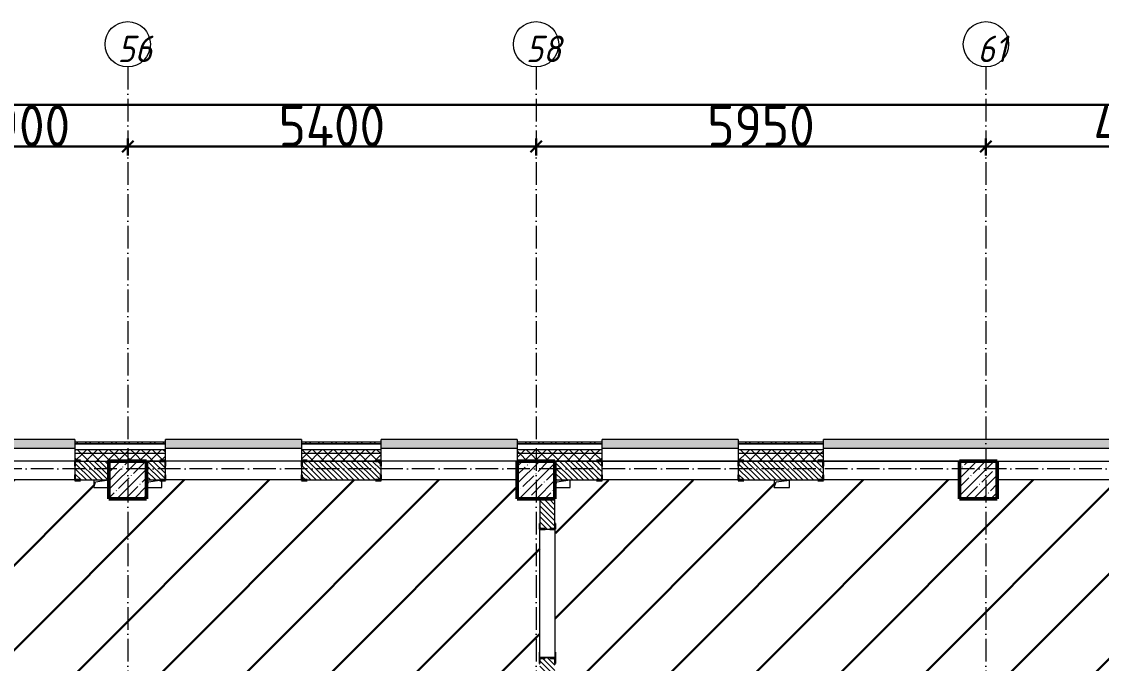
# Model space of a CAD drawing. Header units: millimetres. Extents: x -17017 to 628417, y -109036 to 199237.
# Drawn here: x 360118 to 374398, y -3857 to 4629 of the extents above; entities that cross this region are included whole.
import ezdxf

# ---------------------------------------------------------------- set-up
doc = ezdxf.new("R2010")
doc.units = ezdxf.units.MM
doc.linetypes.add('50_200_ШТРИХ_1Т_ш5_п1_п1_', pattern=[700, 500, -100, 0, -100])
for name, color, linetype, lineweight in [('A-____-____-DIMS', 7, 'Continuous', 9), ('A-GENM-____-MCUT', 7, 'Continuous', 25), ('A-GENM-____-OTLN', 7, 'Continuous', 9), ('A-GENM-____-OTLN-1', 7, 'Continuous', 25), ('A-GLAZ-____-OTLN', 7, 'Continuous', 9), ('A-WALL-____-MCUT', 7, 'Continuous', 13), ('A-WALL-____-MCUT-1', 7, 'Continuous', 9), ('A-WALL-____-OTLN', 7, 'Continuous', 9), ('A-WALL-____-PATT-1', 7, 'Continuous', 9), ('A-WALL-FNSH-MCUT-1', 7, 'Continuous', 9), ('I-WALL-____-OTLN', 7, 'Continuous', 9), ('S-COLS-____-MCUT', 7, 'Continuous', 50), ('S-COLS-____-OTLN', 7, 'Continuous', 9), ('S-GRID-____-IDEN', 7, 'Continuous', 9), ('S-GRID-____-OTLN-1', 7, '50_200_ШТРИХ_1Т_ш5_п1_п1_', 9), ('стяжа', 7, 'Continuous', 30)]:
    doc.layers.add(name, color=color, linetype=linetype, lineweight=lineweight)
doc.layers.add('A-GLAZ-____-OTLN-1', color=7, linetype='Continuous', lineweight=9, true_color=0xc0c0c0)
doc.styles.add('ISOCPEUR_I_9', font='isocpeui.ttf', dxfattribs={"width": 0.9, "height": 250})
doc.styles.add('СПДС', font='isocpeur.ttf', dxfattribs={"width": 0.9})
doc.dimstyles.new('ISO-2_5_0_9К_БОЛЬШОЙ_ОСИ', dxfattribs={"dimscale": 304.8, "dimtxt": 248.995294, "dimasz": 0.492126, "dimexe": 0.393701, "dimexo": 0, "dimgap": 0, "dimtad": 1, "dimdec": 0, "dimzin": 0, "dimdsep": 46, "dimtxsty": 'ISOCPEUR_I_9', "dimblk1": 'OBLIQUE', "dimblk2": 'OBLIQUE', "dimsah": 1, "dimcen": 0.09, "dimdle": 0.393701, "dimazin": 0, "dimtfac": 1, "dimtdec": 4, "dimtix": 1, "dimtmove": 0, "dimatfit": 3, "dimfxl": 1, "dimtvp": 1, "dimtolj": 1, "dimtzin": 0, "dimarcsym": 2})
doc.dimstyles.new('ISO-2_5_0_9К_БОЛЬШОЙ_ОСИ_2', dxfattribs={"dimscale": 304.8, "dimtxt": 248.995294, "dimasz": 0.492126, "dimexe": 0.393701, "dimexo": 0, "dimgap": 0, "dimtad": 1, "dimdec": 0, "dimzin": 0, "dimdsep": 46, "dimtxsty": 'ISOCPEUR_I_9', "dimblk1": 'OBLIQUE', "dimblk2": 'OBLIQUE', "dimsah": 1, "dimcen": 0.09, "dimdle": 0.393701, "dimazin": 0, "dimtfac": 1, "dimtdec": 4, "dimtix": 1, "dimtmove": 2, "dimatfit": 3, "dimfxl": 1, "dimtvp": 1, "dimtolj": 1, "dimtzin": 0, "dimarcsym": 2})
pattern_1 = [(45, (283770.71, -86863.46), (-70.71068, 70.71068), []), (135, (283770.71, -86863.46), (-70.71068, -70.71068), [])]
pattern_2 = [(135, (283770.707, -86863.456), (-35.35534, -35.35534), [])]

# ---------------------------------------------------------------- blocks, each defined once
blk = doc.blocks.new('BSC_Колонна _Прямоугольная - 500х500-V40-АР1_План отверстий 3 этажа в осях 1-64_Ю-ЯЯ')
at = {"layer": 'S-COLS-____-OTLN'}
h = blk.add_hatch(dxfattribs=at)
h.set_pattern_fill('FP_48', color=256, style=0, pattern_type=2)
h.set_pattern_definition([(45, (-89000, -85431.04), (-114.04925, 114.04925), []), (45, (-88885.95, -85431.04), (-114.04925, 114.04925), [201.613, -40.323, 3.353, -36.97])])
h.paths.add_polyline_path([(-250, -250), (250, -250), (250, 250), (-250, 250)], flags=0)
at = {"layer": 'S-COLS-____-MCUT'}
for p, q in [((250, 250), (-250, 250)), ((-250, 250), (-250, -250)), ((250, -250), (250, 250)), ((-250, -250), (250, -250))]:
    blk.add_line(p, q, dxfattribs=at)
blk = doc.blocks.new('BSC_Колонна _Прямоугольная - 500х500-V41-АР1_План отверстий 3 этажа в осях 1-64_Ю-ЯЯ')
at = {"layer": 'S-COLS-____-OTLN'}
h = blk.add_hatch(dxfattribs=at)
h.set_pattern_fill('FP_49', color=256, style=0, pattern_type=2)
h.set_pattern_definition([(45, (-83150, -85431.04), (-114.04925, 114.04925), []), (45, (-83035.95, -85431.04), (-114.04925, 114.04925), [201.613, -40.323, 3.353, -36.97])])
h.paths.add_polyline_path([(-250, -250), (250, -250), (250, 250), (-250, 250)], flags=0)
at = {"layer": 'S-COLS-____-MCUT'}
for p, q in [((250, 250), (-250, 250)), ((-250, 250), (-250, -250)), ((250, -250), (250, 250)), ((-250, -250), (250, -250))]:
    blk.add_line(p, q, dxfattribs=at)
blk = doc.blocks.new('BSC_Колонна _Прямоугольная - 500х500-V43-АР1_План отверстий 3 этажа в осях 1-64_Ю-ЯЯ')
at = {"layer": 'S-COLS-____-OTLN'}
h = blk.add_hatch(dxfattribs=at)
h.set_pattern_fill('FP_51', color=256, style=0, pattern_type=2)
h.set_pattern_definition([(45, (-77750, -85431.04), (-114.04925, 114.04925), []), (45, (-77635.95, -85431.04), (-114.04925, 114.04925), [201.613, -40.323, 3.353, -36.97])])
h.paths.add_polyline_path([(-250, -250), (250, -250), (250, 250), (-250, 250)], flags=0)
at = {"layer": 'S-COLS-____-MCUT'}
for p, q in [((250, 250), (-250, 250)), ((-250, 250), (-250, -250)), ((250, -250), (250, 250)), ((-250, -250), (250, -250))]:
    blk.add_line(p, q, dxfattribs=at)
blk = doc.blocks.new('Фахверк_СКБ_Уголок - 250_2700-27497298-АР1_План отверстий 3 этажа в осях 1-64_Ю-ЯЯ')
at = {"layer": 'A-GENM-____-MCUT'}
for p, q in [((200, 181), (125, 181)), ((125, 181), (125, 106)), ((131, 106), (131, 175)), ((131, 175), (200, 175)), ((200, 175), (200, 181)), ((125, 106), (131, 106)), ((131, -6), (125, -6)), ((125, -6), (125, -81)), ((125, -81), (200, -81)), ((131, -75), (131, -6)), ((200, -75), (131, -75)), ((200, -81), (200, -75))]:
    blk.add_line(p, q, dxfattribs=at)
blk = doc.blocks.new('154_Стойка_СКБ_Уголок - СМ-2480_200-28346303-АР1_План отверстий 3 этажа в осях 1-64_Ю-ЯЯ')
at = {"layer": 'A-GENM-____-MCUT'}
for p, q in [((125, 156), (125, 81)), ((200, 156), (125, 156)), ((131, 81), (131, 150)), ((131, 150), (200, 150)), ((200, 150), (200, 156)), ((125, 81), (131, 81)), ((131, 19), (125, 19)), ((125, 19), (125, -56)), ((131, -50), (131, 19)), ((125, -56), (200, -56)), ((200, -50), (131, -50)), ((200, -56), (200, -50))]:
    blk.add_line(p, q, dxfattribs=at)
blk = doc.blocks.new('Стойка_Влож_Полоса боковая - Полоса-V164-АР1_План отверстий 3 этажа в осях 1-64_Ю-ЯЯ')
at = {"layer": 'A-GENM-____-OTLN'}
for p, q in [((-5, 60), (0, 60)), ((-5, -60), (-5, 60)), ((0, 31), (0, -31)), ((0, -60), (-5, -60))]:
    blk.add_line(p, q, dxfattribs=at)
blk = doc.blocks.new('Стойка_Влож_Уголок_Опорный - Уголок-28213941-АР1_План отверстий 3 этажа в осях 1-64_Ю-ЯЯ')
at = {"layer": 'A-GENM-____-OTLN'}
for p, q in [((-212, -6), (-212, 0)), ((0, 0), (0, -6)), ((-212, -75), (-212, -6)), ((-212, -6), (-206, -6)), ((-212, -75), (-206, -75)), ((-6, -6), (0, -6)), ((-6, -75), (0, -75)), ((0, -6), (0, -75))]:
    blk.add_line(p, q, dxfattribs=at)
blk = doc.blocks.new('Фахверк_СКБ_Уголок - 200_3960-28268576-АР1_План отверстий 3 этажа в осях 1-64_Ю-ЯЯ')
at = {"layer": 'A-GENM-____-MCUT'}
for p, q in [((200, 156), (125, 156)), ((125, 156), (125, 81)), ((131, 81), (131, 150)), ((131, 150), (200, 150)), ((200, 150), (200, 156)), ((125, 81), (131, 81)), ((131, 19), (125, 19)), ((125, 19), (125, -56)), ((131, -50), (131, 19)), ((125, -56), (200, -56)), ((200, -50), (131, -50)), ((200, -56), (200, -50))]:
    blk.add_line(p, q, dxfattribs=at)
blk = doc.blocks.new('AR_Отверстие прямоугольное _в плите_ - AR_Отверстие прямоугольное _в плите_-30510712-АР1_План отверстий 3 этажа в осях 1-64_Ю-ЯЯ')
at = {"layer": 'A-GENM-____-OTLN'}
for p, q in [((-100, 50), (-100, -50)), ((-100, -50), (-75, 25)), ((-75, 25), (100, 50)), ((-100, -50), (100, -50))]:
    blk.add_line(p, q, dxfattribs=at)
blk = doc.blocks.new('AR_Отверстие прямоугольное _в плите_ - AR_Отверстие прямоугольное _в плите_-V175-АР1_План отверстий 3 этажа в осях 1-64_Ю-ЯЯ')
at = {"layer": 'A-GENM-____-OTLN'}
for p, q in [((-100, -50), (-75, 25)), ((-75, 25), (100, 50)), ((100, -50), (100, 50)), ((-100, -50), (100, -50))]:
    blk.add_line(p, q, dxfattribs=at)
blk = doc.blocks.new('AR_Отверстие прямоугольное _в плите_ - AR_Отверстие прямоугольное _в плите_-V181-АР1_План отверстий 3 этажа в осях 1-64_Ю-ЯЯ')
at = {"layer": 'A-GENM-____-OTLN'}
for p, q in [((-100, -50), (-75, 25)), ((-75, 25), (75, 46)), ((100, -50), (100, 44)), ((-100, -50), (100, -50))]:
    blk.add_line(p, q, dxfattribs=at)
blk = doc.blocks.new('AR_Отверстие прямоугольное _в плите_ - AR_Отверстие прямоугольное _в плите_-V182-АР1_План отверстий 3 этажа в осях 1-64_Ю-ЯЯ')
at = {"layer": 'A-GENM-____-OTLN'}
for p, q in [((100, 50), (-100, 50)), ((-100, 50), (-100, -50)), ((-100, -50), (-75, 25)), ((-75, 25), (100, 50)), ((100, -50), (100, 50)), ((-100, -50), (100, -50))]:
    blk.add_line(p, q, dxfattribs=at)
blk = doc.blocks.new('Отлив_СКБ - Отлив витража_120_НВФ-31885689-АР1_План отверстий 3 этажа в осях 1-64_Ю-ЯЯ')
at = {"layer": 'A-GLAZ-____-OTLN-1'}
for points in [[(1800, 2), (1800, 120), (0, 120), (0, 2), (737, 2)], [(1800, 0), (1800, 2), (0, 2), (0, 0), (737, 0)]]:
    blk.add_hatch(color=256, dxfattribs=at).paths.add_polyline_path(points, flags=0)
at = {"layer": 'A-GLAZ-____-OTLN'}
for p, q in [((0, 83), (0, 120)), ((1800, 120), (0, 120)), ((0, 2), (1800, 2)), ((1800, 120), (1800, 83)), ((1800, 0), (0, 0))]:
    blk.add_line(p, q, dxfattribs=at)
blk = doc.blocks.new('Отлив_СКБ - Отлив витража_120_НВФ-31886035-АР1_План отверстий 3 этажа в осях 1-64_Ю-ЯЯ')
at = {"layer": 'A-GLAZ-____-OTLN-1'}
for points in [[(4800, 2), (4800, 120), (0, 120), (0, 2), (1409, 2)], [(4800, 0), (4800, 2), (0, 2), (0, 0), (1409, 0)]]:
    blk.add_hatch(color=256, dxfattribs=at).paths.add_polyline_path(points, flags=0)
at = {"layer": 'A-GLAZ-____-OTLN'}
for p, q in [((0, 83), (0, 120)), ((4800, 120), (0, 120)), ((0, 2), (4800, 2)), ((4800, 120), (4800, 83)), ((4800, 0), (0, 0))]:
    blk.add_line(p, q, dxfattribs=at)
blk = doc.blocks.new('Ось сетки - Круг_Ø6_00__ISO-2_5_0_9K_-25732049-АР1_План отверстий 3 этажа в осях 1-64_Ю-ЯЯ')
at = {"layer": 'S-GRID-____-IDEN'}
blk.add_circle((0, 0), 3, dxfattribs=at)
blk = doc.blocks.new('_Oblique')
at = {"color": 0, "linetype": 'ByBlock', "lineweight": -2}
blk.add_line((-0.5, -0.5), (0.5, 0.5), dxfattribs=at)
blk = doc.blocks.new('*D2847')
at = {"layer": 'A-____-____-DIMS', "color": 0, "lineweight": -2, "transparency": 16777216}
for p, q in [((358621, 3083), (358621, 2857)), ((361521, 3083), (361521, 2857)), ((358501, 2977), (361641, 2977))]:
    blk.add_line(p, q, dxfattribs=at)
at = {"layer": 'Defpoints', "color": 0, "transparency": 16777216}
for p in [(358621, 3083), (361521, 3083), (361521, 2977)]:
    blk.add_point(p, dxfattribs=at)
at = {"layer": 'A-____-____-DIMS', "color": 0, "lineweight": -2, "transparency": 16777216, "xscale": 150, "yscale": 150, "zscale": 150, "rotation": 180}
blk.add_blockref('_Oblique', (358621, 2977), dxfattribs=at)
at = {"layer": 'A-____-____-DIMS', "color": 0, "lineweight": -2, "transparency": 16777216, "xscale": 150, "yscale": 150, "zscale": 150}
blk.add_blockref('_Oblique', (361521, 2977), dxfattribs=at)
at = {"layer": 'A-____-____-DIMS', "color": 0, "transparency": 16777216, "insert": (360071, 3251), "char_height": 548.6, "attachment_point": 5, "style": 'СПДС'}
blk.add_mtext('\\A1;2900', dxfattribs=at)
blk = doc.blocks.new('*D2848')
at = {"layer": 'A-____-____-DIMS', "color": 0, "lineweight": -2, "transparency": 16777216}
for p, q in [((361521, 3083), (361521, 2857)), ((366921, 3083), (366921, 2857)), ((361401, 2977), (367041, 2977))]:
    blk.add_line(p, q, dxfattribs=at)
at = {"layer": 'Defpoints', "color": 0, "transparency": 16777216}
for p in [(361521, 3083), (366921, 3083), (366921, 2977)]:
    blk.add_point(p, dxfattribs=at)
at = {"layer": 'A-____-____-DIMS', "color": 0, "lineweight": -2, "transparency": 16777216, "xscale": 150, "yscale": 150, "zscale": 150, "rotation": 180}
blk.add_blockref('_Oblique', (361521, 2977), dxfattribs=at)
at = {"layer": 'A-____-____-DIMS', "color": 0, "lineweight": -2, "transparency": 16777216, "xscale": 150, "yscale": 150, "zscale": 150}
blk.add_blockref('_Oblique', (366921, 2977), dxfattribs=at)
at = {"layer": 'A-____-____-DIMS', "color": 0, "transparency": 16777216, "insert": (364221, 3251), "char_height": 548.6, "attachment_point": 5, "style": 'СПДС'}
blk.add_mtext('\\A1;5400', dxfattribs=at)
blk = doc.blocks.new('*D2849')
at = {"layer": 'A-____-____-DIMS', "color": 0, "lineweight": -2, "transparency": 16777216}
for p, q in [((366921, 3083), (366921, 2857)), ((372871, 3083), (372871, 2857)), ((366801, 2977), (372991, 2977))]:
    blk.add_line(p, q, dxfattribs=at)
at = {"layer": 'Defpoints', "color": 0, "transparency": 16777216}
for p in [(366921, 3083), (372871, 3083), (372871, 2977)]:
    blk.add_point(p, dxfattribs=at)
at = {"layer": 'A-____-____-DIMS', "color": 0, "lineweight": -2, "transparency": 16777216, "xscale": 150, "yscale": 150, "zscale": 150, "rotation": 180}
blk.add_blockref('_Oblique', (366921, 2977), dxfattribs=at)
at = {"layer": 'A-____-____-DIMS', "color": 0, "lineweight": -2, "transparency": 16777216, "xscale": 150, "yscale": 150, "zscale": 150}
blk.add_blockref('_Oblique', (372871, 2977), dxfattribs=at)
at = {"layer": 'A-____-____-DIMS', "color": 0, "transparency": 16777216, "insert": (369896, 3251), "char_height": 548.6, "attachment_point": 5, "style": 'СПДС'}
blk.add_mtext('\\A1;5950', dxfattribs=at)
blk = doc.blocks.new('*D2850')
at = {"layer": 'A-____-____-DIMS', "color": 0, "lineweight": -2, "transparency": 16777216}
for p, q in [((372871, 3083), (372871, 2857)), ((377121, 3083), (377121, 2857)), ((372751, 2977), (377241, 2977))]:
    blk.add_line(p, q, dxfattribs=at)
at = {"layer": 'Defpoints', "color": 0, "transparency": 16777216}
for p in [(372871, 3083), (377121, 3083), (377121, 2977)]:
    blk.add_point(p, dxfattribs=at)
at = {"layer": 'A-____-____-DIMS', "color": 0, "lineweight": -2, "transparency": 16777216, "xscale": 150, "yscale": 150, "zscale": 150, "rotation": 180}
blk.add_blockref('_Oblique', (372871, 2977), dxfattribs=at)
at = {"layer": 'A-____-____-DIMS', "color": 0, "lineweight": -2, "transparency": 16777216, "xscale": 150, "yscale": 150, "zscale": 150}
blk.add_blockref('_Oblique', (377121, 2977), dxfattribs=at)
at = {"layer": 'A-____-____-DIMS', "color": 0, "transparency": 16777216, "insert": (374996, 3251), "char_height": 548.6, "attachment_point": 5, "style": 'СПДС'}
blk.add_mtext('\\A1;4250', dxfattribs=at)
blk = doc.blocks.new('*D2853')
at = {"layer": 'A-____-____-DIMS', "color": 0, "lineweight": -2, "transparency": 16777216}
for p, q in [((281421, 3635), (281421, 3409)), ((384921, 3635), (384921, 3409)), ((281301, 3529), (332155, 3529)), ((385041, 3529), (334032, 3529))]:
    blk.add_line(p, q, dxfattribs=at)
at = {"layer": 'Defpoints', "color": 0, "transparency": 16777216}
for p in [(281421, 3635), (384921, 3635), (384921, 3529)]:
    blk.add_point(p, dxfattribs=at)
at = {"layer": 'A-____-____-DIMS', "color": 0, "lineweight": -2, "transparency": 16777216, "xscale": 150, "yscale": 150, "zscale": 150, "rotation": 180}
blk.add_blockref('_Oblique', (281421, 3529), dxfattribs=at)
at = {"layer": 'A-____-____-DIMS', "color": 0, "lineweight": -2, "transparency": 16777216, "xscale": 150, "yscale": 150, "zscale": 150}
blk.add_blockref('_Oblique', (384921, 3529), dxfattribs=at)
at = {"layer": 'A-____-____-DIMS', "color": 0, "transparency": 16777216, "insert": (332155, 4055), "char_height": 548.6, "attachment_point": 1, "line_spacing_factor": 1.149209, "style": 'СПДС'}
blk.add_mtext('\\A1;103500', dxfattribs=at)
blk = doc.blocks.new('3эт')
at = {"layer": 'S-GRID-____-OTLN-1', "color": 251, "ltscale": 0.6, "true_color": 0x636466}
for p, q in [((361520.7, 4029.4), (361520.7, -46882.4)), ((366920.7, 4029.4), (366920.7, -46882.4)), ((372870.7, 4029.4), (372870.7, -46882.4)), ((387845.1, -1282.4), (279101.9, -1282.4))]:
    blk.add_line(p, q, dxfattribs=at)
at = {"layer": 'S-GRID-____-IDEN', "xscale": 99.99999999999993, "yscale": 99.99999999999993, "zscale": 99.99999999999993, "rotation": 180}
for p in [(361520.7, 4329.4), (366920.7, 4329.4), (372870.7, 4329.4)]:
    blk.add_blockref('Ось сетки - Круг_Ø6_00__ISO-2_5_0_9K_-25732049-АР1_План отверстий 3 этажа в осях 1-64_Ю-ЯЯ', p, dxfattribs=at)
at = {"layer": 'S-GRID-____-IDEN', "char_height": 350, "attachment_point": 1, "style": 'ISOCPEUR_I_9'}
for s, insert, width in [('56', (361386.3, 4443.3), 404.05), ('58', (366786.3, 4443.3), 404.05), ('61', (372760.2, 4443.3), 346.329)]:
    blk.add_mtext(s, dxfattribs=dict(at, insert=insert, width=width))
at = {"layer": 'A-____-____-DIMS'}
dim = blk.add_linear_dim(base=(384920.7, 3529.2), p1=(281420.7, 3635.3), p2=(384920.7, 3635.3), dimstyle='ISO-2_5_0_9К_БОЛЬШОЙ_ОСИ_2', override={"dimtxt": 1.8, "dimpost": '<>', "dimtxsty": 'СПДС', "dimfxl": 103500}, dxfattribs=at)
dim.commit()
dim.dimension.update_dxf_attribs({"geometry": '*D2853', "text_midpoint": (333093.6, 3689.2), "dimtype": 160})
for base, p1, p2, override, picture, middle in [((361520.7, 2977), (358620.7, 3083.1), (361520.7, 3083.1), {"dimtxt": 1.8, "dimpost": '<>', "dimtxsty": 'СПДС', "dimfxl": 2900}, '*D2847', (360070.7, 3251.3)), ((366920.7, 2977), (361520.7, 3083.1), (366920.7, 3083.1), {"dimtxt": 1.8, "dimpost": '<>', "dimtxsty": 'СПДС', "dimfxl": 5400}, '*D2848', (364220.7, 3251.3)), ((372870.7, 2977), (366920.7, 3083.1), (372870.7, 3083.1), {"dimtxt": 1.8, "dimpost": '<>', "dimtxsty": 'СПДС', "dimfxl": 5950}, '*D2849', (369895.7, 3251.3)), ((377120.7, 2977), (372870.7, 3083.1), (377120.7, 3083.1), {"dimtxt": 1.8, "dimpost": '<>', "dimtxsty": 'СПДС', "dimfxl": 4250}, '*D2850', (374995.7, 3251.3))]:
    dim = blk.add_linear_dim(base=base, p1=p1, p2=p2, dimstyle='ISO-2_5_0_9К_БОЛЬШОЙ_ОСИ', override=override, dxfattribs=at)
    dim.commit()
    dim.dimension.update_dxf_attribs({"geometry": picture, "text_midpoint": middle})

msp = doc.modelspace()

# ---------------------------------------------------------------- hatches: boundary and pattern name
at = {"layer": 'A-WALL-____-PATT-1'}
h = msp.add_hatch(dxfattribs=at)
h.set_pattern_fill('FP_6', color=256, style=0, pattern_type=2)
h.set_pattern_definition([(45, (283770.71, -86863.46), (-85.53659, 85.53659), []), (45, (283827.73, -86863.46), (-85.53659, 85.53659), [])])
h.paths.add_polyline_path([(369596, -952), (370721, -952), (370721, -932), (369596, -932)], flags=0)
h.paths.add_polyline_path([(364176, -952), (364871, -952), (364871, -932), (363821, -932), (363821, -952)], flags=0)
h.paths.add_polyline_path([(366828, -952), (367796, -952), (367796, -932), (366671, -932), (366671, -952)], flags=0)
h.paths.add_polyline_path([(360821, -952), (362021, -952), (362021, -932), (360821, -932)], flags=0)
h.paths.add_polyline_path([(358506, -952), (359021, -952), (359021, -932), (358506, -932)], flags=0)
h = msp.add_hatch(dxfattribs=at)
h.set_pattern_fill('FP_4', color=256, style=0, pattern_type=2)
h.set_pattern_definition(pattern_1)
h.paths.add_polyline_path([(385251, -1082), (385251, -1032), (378271, -1032), (378271, -1082), (382735, -1082)], flags=0)
h.paths.add_polyline_path([(377271, -1082), (377271, -1032), (375521, -1032), (375521, -1082), (375665, -1082)], flags=0)
h.paths.add_polyline_path([(369596, -1082), (370721, -1082), (370721, -1032), (369596, -1032)], flags=0)
h.paths.add_polyline_path([(367796, -1082), (367796, -1032), (366671, -1032), (366671, -1082), (367711, -1082)], flags=0)
h.paths.add_polyline_path([(364176, -1082), (364871, -1082), (364871, -1032), (363821, -1032), (363821, -1082)], flags=0)
h.paths.add_polyline_path([(360821, -1082), (362021, -1082), (362021, -1032), (360821, -1032)], flags=0)
h.paths.add_polyline_path([(359021, -1082), (359021, -1032), (355471, -1032), (355471, -1082), (357990, -1082)], flags=0)
h.paths.add_polyline_path([(353671, -1082), (353671, -1032), (352471, -1032), (352471, -1082)], flags=0)
h.paths.add_polyline_path([(347671, -1082), (347671, -1032), (346421, -1032), (346421, -1082), (347385, -1082)], flags=0)
h.paths.add_polyline_path([(349471, -1082), (350671, -1082), (350671, -1032), (349471, -1032)], flags=0)
h.paths.add_polyline_path([(341621, -1082), (341621, -1032), (340421, -1032), (340421, -1082)], flags=0)
h.paths.add_polyline_path([(344621, -1082), (344621, -1032), (343421, -1032), (343421, -1082), (343850, -1082)], flags=0)
h.paths.add_polyline_path([(338621, -1082), (338621, -1032), (337421, -1032), (337421, -1082)], flags=0)
h.paths.add_polyline_path([(335621, -1082), (335621, -1032), (333821, -1032), (333821, -1082)], flags=0)
h = msp.add_hatch(dxfattribs=at)
h.set_pattern_fill('FP_4', color=256, style=0, pattern_type=2)
h.set_pattern_definition(pattern_1)
h.paths.add_polyline_path([(385171, -1182), (385251, -1182), (385251, -1082), (378271, -1082), (378271, -1182), (385121, -1182)], flags=0)
h.paths.add_polyline_path([(377271, -1182), (377271, -1082), (375521, -1082), (375521, -1176), (375596, -1176), (375596, -1182), (376771, -1182)], flags=0)
h.paths.add_polyline_path([(367721, -1182), (367721, -1176), (367796, -1176), (367796, -1082), (366671, -1082), (366671, -1182), (367711, -1182)], flags=0)
h.paths.add_polyline_path([(370362, -1182), (370646, -1182), (370646, -1176), (370721, -1176), (370721, -1082), (369596, -1082), (369596, -1176), (369671, -1176), (369671, -1182)], flags=0)
h.paths.add_polyline_path([(364796, -1182), (364796, -1176), (364871, -1176), (364871, -1082), (363821, -1082), (363821, -1176), (363896, -1176), (363896, -1182), (364176, -1182)], flags=0)
h.paths.add_polyline_path([(361946, -1182), (361946, -1176), (362021, -1176), (362021, -1082), (360821, -1082), (360821, -1176), (360896, -1176), (360896, -1182), (361771, -1182)], flags=0)
h.paths.add_polyline_path([(359021, -1182), (359021, -1082), (355471, -1082), (355471, -1176), (355546, -1176), (355546, -1182), (358521, -1182)], flags=0)
h.paths.add_polyline_path([(352971, -1182), (353596, -1182), (353596, -1176), (353671, -1176), (353671, -1082), (352471, -1082), (352471, -1182)], flags=0)
h.paths.add_polyline_path([(347021, -1182), (347596, -1182), (347596, -1176), (347671, -1176), (347671, -1082), (346421, -1082), (346421, -1176), (346496, -1176), (346496, -1182), (346521, -1182)], flags=0)
h.paths.add_polyline_path([(349546, -1182), (350596, -1182), (350596, -1176), (350671, -1176), (350671, -1082), (349471, -1082), (349471, -1176), (349546, -1176)], flags=0)
h.paths.add_polyline_path([(343850, -1182), (344546, -1182), (344546, -1176), (344621, -1176), (344621, -1082), (343421, -1082), (343421, -1176), (343496, -1176), (343496, -1182)], flags=0)
h.paths.add_polyline_path([(341546, -1182), (341546, -1176), (341621, -1176), (341621, -1082), (340421, -1082), (340421, -1176), (340496, -1176), (340496, -1182), (341021, -1182)], flags=0)
h.paths.add_polyline_path([(337496, -1182), (338546, -1182), (338546, -1176), (338621, -1176), (338621, -1082), (337421, -1082), (337421, -1176), (337496, -1176)], flags=0)
h.paths.add_polyline_path([(335546, -1182), (335546, -1176), (335621, -1176), (335621, -1082), (333821, -1082), (333821, -1182), (334771, -1182)], flags=0)
h = msp.add_hatch(dxfattribs=at)
h.set_pattern_fill('FP_9', color=256, style=0, pattern_type=2)
h.set_pattern_definition(pattern_2)
h.paths.add_polyline_path([(360827, -1432), (361271, -1432), (361271, -1182), (360827, -1182), (360827, -1251), (360821, -1251), (360821, -1363), (360827, -1363)], flags=0)
h = msp.add_hatch(dxfattribs=at)
h.set_pattern_fill('FP_9', color=256, style=0, pattern_type=2)
h.set_pattern_definition(pattern_2)
h.paths.add_polyline_path([(364865, -1432), (364865, -1363), (364871, -1363), (364871, -1251), (364865, -1251), (364865, -1182), (363827, -1182), (363827, -1251), (363821, -1251), (363821, -1363), (363827, -1363), (363827, -1432), (364796, -1432)], flags=0)
h.paths.add_polyline_path([(361771, -1432), (362015, -1432), (362015, -1363), (362021, -1363), (362021, -1251), (362015, -1251), (362015, -1182), (361771, -1182), (361771, -1251)], flags=0)
h = msp.add_hatch(dxfattribs=at)
h.set_pattern_fill('FP_9', color=256, style=0, pattern_type=2)
h.set_pattern_definition(pattern_2)
h.paths.add_polyline_path([(370715, -1432), (370715, -1363), (370721, -1363), (370721, -1251), (370715, -1251), (370715, -1182), (369602, -1182), (369602, -1251), (369596, -1251), (369596, -1363), (369602, -1363), (369602, -1432), (370646, -1432)], flags=0)
h.paths.add_polyline_path([(367790, -1432), (367790, -1363), (367796, -1363), (367796, -1251), (367790, -1251), (367790, -1182), (367171, -1182), (367171, -1432), (367721, -1432)], flags=0)
h = msp.add_hatch(dxfattribs=at)
h.set_pattern_fill('FP_9', color=256, style=0, pattern_type=2)
h.set_pattern_definition(pattern_2)
h.paths.add_polyline_path([(367171, -4682), (367171, -3788), (367102, -3788), (367102, -3782), (367040, -3782), (367040, -3788), (366971, -3788), (366971, -4682)], flags=0)
h.paths.add_polyline_path([(367102, -2082), (367102, -2076), (367171, -2076), (367171, -1682), (366971, -1682), (366971, -2076), (367040, -2076), (367040, -2082)], flags=0)
at = {"layer": 'стяжа'}
h = msp.add_hatch(dxfattribs=at)
h.set_pattern_fill('ANSI31', color=5, scale=250)
h.paths.add_polyline_path([(375221, -13632), (377021, -13632), (377021, -13132), (377721, -13132), (377721, -7782), (377021, -7782), (377021, -7282), (377721, -7282), (377721, -6032), (376221, -6032), (376021, -6032), (376021, -5932), (376021, -4632), (376021, -4432), (376021, -3707), (376015, -3707), (376015, -3632), (376015, -3626), (376015, -3557), (376021, -2032), (376015, -2032), (376015, -1957), (376021, -1432), (375596, -1432), (375596, -1438), (375521, -1438), (375521, -1432), (373021, -1432), (373021, -1682), (372521, -1682), (372521, -1432), (370721, -1432), (370721, -1438), (370646, -1438), (370271, -1436), (370271, -1533), (370071, -1533), (370071, -1432), (369671, -1432), (369671, -1438), (369596, -1438), (367796, -1432), (367796, -1438), (367721, -1438), (367371, -1435), (367371, -1532), (367171, -1532), (367171, -1682), (367171, -2007), (367177, -2007), (367177, -2082), (367171, -3707), (367177, -3707), (367177, -3776), (367177, -3782), (367177, -3857), (367173, -4432), (367771, -4432), (367771, -5132), (367771, -7782), (367771, -8482), (367271, -8482), (367271, -8682), (367271, -9182), (367271, -11032), (367271, -11182), (367771, -11182), (367771, -11882), (366571, -11882), (366571, -11532), (361971, -11532), (361471, -11532), (361471, -12062), (361471, -12312), (361471, -14432), (362021, -14432), (362221, -14432), (362721, -14432), (362721, -14582), (362721, -15582), (362721, -15832), (362221, -15832), (362221, -16982), (362221, -18882), (362721, -18882), (362721, -20282), (361971, -20282), (361271, -20282), (361271, -19782), (361271, -19682), (361271, -19482), (361271, -16982), (361271, -16482), (361271, -14532), (361271, -14432), (361271, -12312), (361271, -12062), (361271, -11532), (361271, -11032), (361271, -10232), (361971, -10232), (361971, -10332), (361971, -10832), (361971, -11032), (361971, -11332), (366571, -11332), (366571, -11032), (366571, -9182), (366571, -8682), (366571, -6982), (367071, -6982), (367071, -5182), (366571, -5182), (366571, -4682), (366971, -4682), (366971, -3857), (366965, -3857), (366965, -3782), (366965, -3776), (366965, -3707), (366971, -2082), (366965, -2082), (366965, -2007), (366971, -1682), (366671, -1682), (366671, -1432), (364871, -1432), (364871, -1438), (364796, -1438), (363896, -1432), (363896, -1438), (363821, -1438), (363821, -1432), (362021, -1432), (362021, -1438), (361971, -1438), (361971, -1532), (361771, -1532), (361771, -1682), (361271, -1682), (361271, -1532), (361071, -1532), (361071, -1432), (360896, -1432), (360896, -1438), (360821, -1438), (360821, -1432), (359021, -1432), (359021, -1682), (358721, -1682), (358721, -3032), (359521, -3032), (359521, -4582), (359221, -4582), (359221, -6052), (359221, -6252), (359221, -6482), (359221, -7082), (359221, -7282), (359221, -7882), (359221, -7932), (359221, -8032), (358721, -8032), (358721, -11032), (359021, -11032), (359471, -11032), (359471, -12932), (358721, -12932), (358721, -16482), (359021, -16482), (359021, -16982), (358721, -16982), (358721, -19182), (359021, -19182), (359021, -19682), (358781, -19682), (358781, -20222), (358781, -20282), (358476, -20282), (358471, -22442), (358521, -22442), (358521, -22382), (358781, -22382), (358781, -23482), (360021, -23482), (360021, -22682), (362121, -22682), (362171, -22682), (364221, -22682), (364271, -22682), (365996, -22682), (367246, -22682), (367296, -22682), (369541, -22682), (369541, -23482), (369541, -23682), (369541, -26232), (369541, -26282), (369541, -28882), (369541, -28932), (369541, -31482), (369621, -31482), (369621, -31482), (371919, -31482), (372519, -31482), (372519, -31682), (372521, -31682), (373021, -31682), (373021, -31482), (377021, -31482), (377021, -31182), (377721, -31182), (377721, -25732), (377021, -25732), (377021, -25232), (377721, -25232), (377721, -22732), (377021, -22732), (377021, -22232), (375221, -22232)])
h.paths.add_polyline_path([(367271, -19782), (367271, -20282), (366571, -20282), (366571, -19782)], flags=16)
h.paths.add_polyline_path([(367371, -16982), (367271, -16982), (366571, -16982), (365671, -16982), (365671, -15682), (367371, -15682)], flags=16)
h.paths.add_polyline_path([(367271, -16482), (366571, -16482), (366571, -16882), (365771, -16882), (365771, -15782), (367271, -15782)], flags=0)
h.paths.add_polyline_path([(365871, -16482), (365871, -15832), (367271, -15832), (365979, -15941)], flags=0)
h.paths.add_polyline_path([(371421, -16982), (371421, -15682), (373121, -15682), (373121, -16982), (373021, -16982), (372321, -16982)], flags=16)
h.paths.add_polyline_path([(372221, -19282), (373021, -19282), (373021, -19782), (373021, -20282), (372321, -20282), (372221, -20282)], flags=16)
h.paths.add_polyline_path([(371521, -16882), (372321, -16882), (372321, -16483), (371521, -16483)], flags=0)
h.paths.add_polyline_path([(372321, -19382), (372921, -19382), (372921, -19782), (372321, -19782)], flags=0)
h.paths.add_polyline_path([(373021, -15783), (373021, -15782), (371521, -15782), (371521, -15783)], flags=0)
h.paths.add_polyline_path([(372321, -23482), (373021, -23482), (373021, -23982), (372321, -23982)], flags=16)
h.paths.add_polyline_path([(372321, -12782), (372321, -12597), (372321, -12447), (372321, -11532), (372321, -11032), (373021, -11032), (373021, -11532), (373021, -12447), (373021, -12597), (373021, -12782)], flags=16)
h.paths.add_polyline_path([(372421, -12682), (372421, -12597), (372321, -12597), (372321, -12447), (372421, -12447), (372421, -12382), (372921, -12382), (372921, -12447), (373021, -12447), (373021, -12597), (372921, -12597), (372921, -12682)], flags=0)
h.paths.add_polyline_path([(372921, -12482), (372421, -12482), (372421, -12597), (372321, -12597), (372371, -12522), (372321, -12447), (372421, -12447), (372421, -12482), (372921, -12482), (372921, -12447), (373021, -12447), (372971, -12522), (373021, -12597), (372921, -12597)], flags=0)
h.paths.add_polyline_path([(372521, -11632), (372421, -12282), (372421, -12282), (372921, -12282), (372921, -11532)], flags=0)
h.paths.add_polyline_path([(372321, -26982), (373021, -26982), (373021, -27482), (372321, -27482)], flags=16)
h.paths.add_polyline_path([(372321, -9182), (372321, -8682), (372321, -8332), (373021, -8332), (373021, -8432), (373021, -8682), (373021, -9182)], flags=16)
h.paths.add_polyline_path([(372421, -8682), (372421, -8432), (372921, -8432), (373021, -8432), (373021, -8682), (372921, -8682)], flags=0)
h.paths.add_polyline_path([(372921, -8432), (373021, -8432), (372971, -8557), (373021, -8682), (372921, -8682)], flags=0)
h.paths.add_polyline_path([(361971, -9182), (361271, -9182), (361271, -8682), (361271, -8282), (361971, -8282), (361971, -8682)], flags=16)
h.paths.add_polyline_path([(361371, -8682), (361371, -8382), (361873, -8382), (361871, -8383), (361871, -8682)], flags=0)
h.paths.add_polyline_path([(372321, -5182), (372321, -4682), (372321, -4232), (373021, -4232), (373021, -4682), (373021, -5182)], flags=16)
h.paths.add_polyline_path([(372421, -4682), (372421, -4332), (372921, -4332), (372921, -4682)], flags=0)
h.paths.add_polyline_path([(361971, -5182), (361271, -5182), (361271, -4682), (361971, -4682)], flags=16)

# ---------------------------------------------------------------- linework, layer by layer
at = {"layer": 'A-WALL-____-MCUT'}
for p, q in [((362021, -952), (360821, -952)), ((360821, -952), (360821, -1176)), ((362021, -1176), (362021, -952)), ((364871, -952), (363821, -952)), ((363821, -952), (363821, -1176)), ((364871, -1176), (364871, -952)), ((367796, -952), (366671, -952)), ((366671, -952), (366671, -1182)), ((367796, -1176), (367796, -952)), ((370721, -952), (369596, -952)), ((369596, -952), (369596, -1176)), ((370721, -1176), (370721, -952)), ((360821, -1251), (360821, -1363)), ((362021, -1363), (362021, -1251)), ((363821, -1251), (363821, -1363)), ((364871, -1363), (364871, -1251)), ((367796, -1363), (367796, -1251)), ((369596, -1251), (369596, -1363)), ((370721, -1363), (370721, -1251)), ((360896, -1432), (361271, -1432)), ((361771, -1432), (361946, -1432)), ((363896, -1432), (364796, -1432)), ((367171, -1432), (367721, -1432)), ((369671, -1432), (370646, -1432)), ((366971, -1682), (366971, -2007)), ((367171, -2007), (367171, -1682)), ((367040, -2082), (367102, -2082))]:
    msp.add_line(p, q, dxfattribs=at)
at = {"layer": 'A-WALL-____-MCUT-1'}
for p, q in [((362021, -1032), (360821, -1032)), ((362021, -1082), (360821, -1082)), ((364871, -1032), (363821, -1032)), ((364871, -1082), (363821, -1082)), ((367796, -1032), (366671, -1032)), ((367796, -1082), (366671, -1082)), ((370721, -1032), (369596, -1032)), ((370721, -1082), (369596, -1082)), ((360896, -1182), (361271, -1182)), ((361771, -1182), (361946, -1182)), ((361946, -1182), (361771, -1182)), ((363896, -1182), (364796, -1182)), ((364796, -1182), (363896, -1182)), ((367171, -1182), (367721, -1182)), ((367721, -1182), (367171, -1182)), ((369671, -1182), (370646, -1182)), ((370646, -1182), (369671, -1182))]:
    msp.add_line(p, q, dxfattribs=at)
at = {"layer": 'A-WALL-____-OTLN'}
for p, q in [((360821, -1182), (359021, -1182)), ((363821, -1182), (362021, -1182)), ((366671, -1182), (364871, -1182)), ((369596, -1182), (367796, -1182)), ((367796, -1182), (369596, -1182)), ((372521, -1182), (370721, -1182)), ((370721, -1182), (372521, -1182)), ((373021, -1182), (375521, -1182)), ((360821, -1432), (359021, -1432)), ((363821, -1432), (362021, -1432)), ((366671, -1432), (364871, -1432)), ((369596, -1432), (367796, -1432)), ((372521, -1432), (370721, -1432)), ((375521, -1432), (373021, -1432))]:
    msp.add_line(p, q, dxfattribs=at)
at = {"layer": 'A-WALL-FNSH-MCUT-1'}
for p, q in [((362021, -932), (360821, -932)), ((360821, -932), (360821, -952)), ((360821, -952), (362021, -952)), ((362021, -952), (362021, -932)), ((364871, -932), (363821, -932)), ((363821, -932), (363821, -952)), ((363821, -952), (364871, -952)), ((364871, -952), (364871, -932)), ((367796, -932), (366671, -932)), ((366671, -932), (366671, -952)), ((366671, -952), (367796, -952)), ((367796, -952), (367796, -932)), ((370721, -932), (369596, -932)), ((369596, -932), (369596, -952)), ((369596, -952), (370721, -952)), ((370721, -952), (370721, -932))]:
    msp.add_line(p, q, dxfattribs=at)
at = {"layer": 'I-WALL-____-OTLN'}
for p, q in [((366971, -3782), (366971, -2082)), ((367171, -2082), (367171, -3782))]:
    msp.add_line(p, q, dxfattribs=at)

# ---------------------------------------------------------------- block references
at = {"layer": 'A-GENM-____-OTLN'}
for name, p in [('AR_Отверстие прямоугольное _в плите_ - AR_Отверстие прямоугольное _в плите_-30510712-АР1_План отверстий 3 этажа в осях 1-64_Ю-ЯЯ', (361171, -1482)), ('AR_Отверстие прямоугольное _в плите_ - AR_Отверстие прямоугольное _в плите_-V181-АР1_План отверстий 3 этажа в осях 1-64_Ю-ЯЯ', (361871, -1482)), ('AR_Отверстие прямоугольное _в плите_ - AR_Отверстие прямоугольное _в плите_-V175-АР1_План отверстий 3 этажа в осях 1-64_Ю-ЯЯ', (367271, -1482)), ('AR_Отверстие прямоугольное _в плите_ - AR_Отверстие прямоугольное _в плите_-V182-АР1_План отверстий 3 этажа в осях 1-64_Ю-ЯЯ', (370171, -1483))]:
    msp.add_blockref(name, p, dxfattribs=at)
for name, p, rotation in [('Стойка_Влож_Уголок_Опорный - Уголок-28213941-АР1_План отверстий 3 этажа в осях 1-64_Ю-ЯЯ', (366965, -3782), 180), ('Стойка_Влож_Полоса боковая - Полоса-V164-АР1_План отверстий 3 этажа в осях 1-64_Ю-ЯЯ', (367071, -3782), 269.9999999999999)]:
    msp.add_blockref(name, p, dxfattribs=dict(at, rotation=rotation))
at = {"layer": 'A-GENM-____-OTLN-1'}
for p in [(360696, -1357), (363696, -1357), (369471, -1357)]:
    msp.add_blockref('Фахверк_СКБ_Уголок - 250_2700-27497298-АР1_План отверстий 3 этажа в осях 1-64_Ю-ЯЯ', p, dxfattribs=at)
for name, p, rotation in [('Фахверк_СКБ_Уголок - 250_2700-27497298-АР1_План отверстий 3 этажа в осях 1-64_Ю-ЯЯ', (362146, -1257), 180), ('Фахверк_СКБ_Уголок - 250_2700-27497298-АР1_План отверстий 3 этажа в осях 1-64_Ю-ЯЯ', (364996, -1257), 180), ('Фахверк_СКБ_Уголок - 250_2700-27497298-АР1_План отверстий 3 этажа в осях 1-64_Ю-ЯЯ', (367921, -1257), 180), ('Фахверк_СКБ_Уголок - 250_2700-27497298-АР1_План отверстий 3 этажа в осях 1-64_Ю-ЯЯ', (370846, -1257), 180), ('Фахверк_СКБ_Уголок - 200_3960-28268576-АР1_План отверстий 3 этажа в осях 1-64_Ю-ЯЯ', (367121, -2207), 89.9999999999999), ('154_Стойка_СКБ_Уголок - СМ-2480_200-28346303-АР1_План отверстий 3 этажа в осях 1-64_Ю-ЯЯ', (367021, -3657), 269.9999999999999)]:
    msp.add_blockref(name, p, dxfattribs=dict(at, rotation=rotation))
at = {"layer": 'A-GLAZ-____-OTLN'}
for name, p in [('Отлив_СКБ - Отлив витража_120_НВФ-31885689-АР1_План отверстий 3 этажа в осях 1-64_Ю-ЯЯ', (359021, -1015)), ('Отлив_СКБ - Отлив витража_120_НВФ-31885689-АР1_План отверстий 3 этажа в осях 1-64_Ю-ЯЯ', (362021, -1015)), ('Отлив_СКБ - Отлив витража_120_НВФ-31885689-АР1_План отверстий 3 этажа в осях 1-64_Ю-ЯЯ', (364871, -1015)), ('Отлив_СКБ - Отлив витража_120_НВФ-31885689-АР1_План отверстий 3 этажа в осях 1-64_Ю-ЯЯ', (367796, -1015)), ('Отлив_СКБ - Отлив витража_120_НВФ-31886035-АР1_План отверстий 3 этажа в осях 1-64_Ю-ЯЯ', (370721, -1015))]:
    msp.add_blockref(name, p, dxfattribs=at)
at = {"layer": 'S-COLS-____-OTLN'}
for name, p in [('BSC_Колонна _Прямоугольная - 500х500-V43-АР1_План отверстий 3 этажа в осях 1-64_Ю-ЯЯ', (361521, -1432)), ('BSC_Колонна _Прямоугольная - 500х500-V41-АР1_План отверстий 3 этажа в осях 1-64_Ю-ЯЯ', (366921, -1432)), ('BSC_Колонна _Прямоугольная - 500х500-V40-АР1_План отверстий 3 этажа в осях 1-64_Ю-ЯЯ', (372771, -1432))]:
    msp.add_blockref(name, p, dxfattribs=at)
at = {"layer": 'стяжа'}
msp.add_blockref('3эт', (0, 0), dxfattribs=at)

doc.saveas('drawing.dxf')
